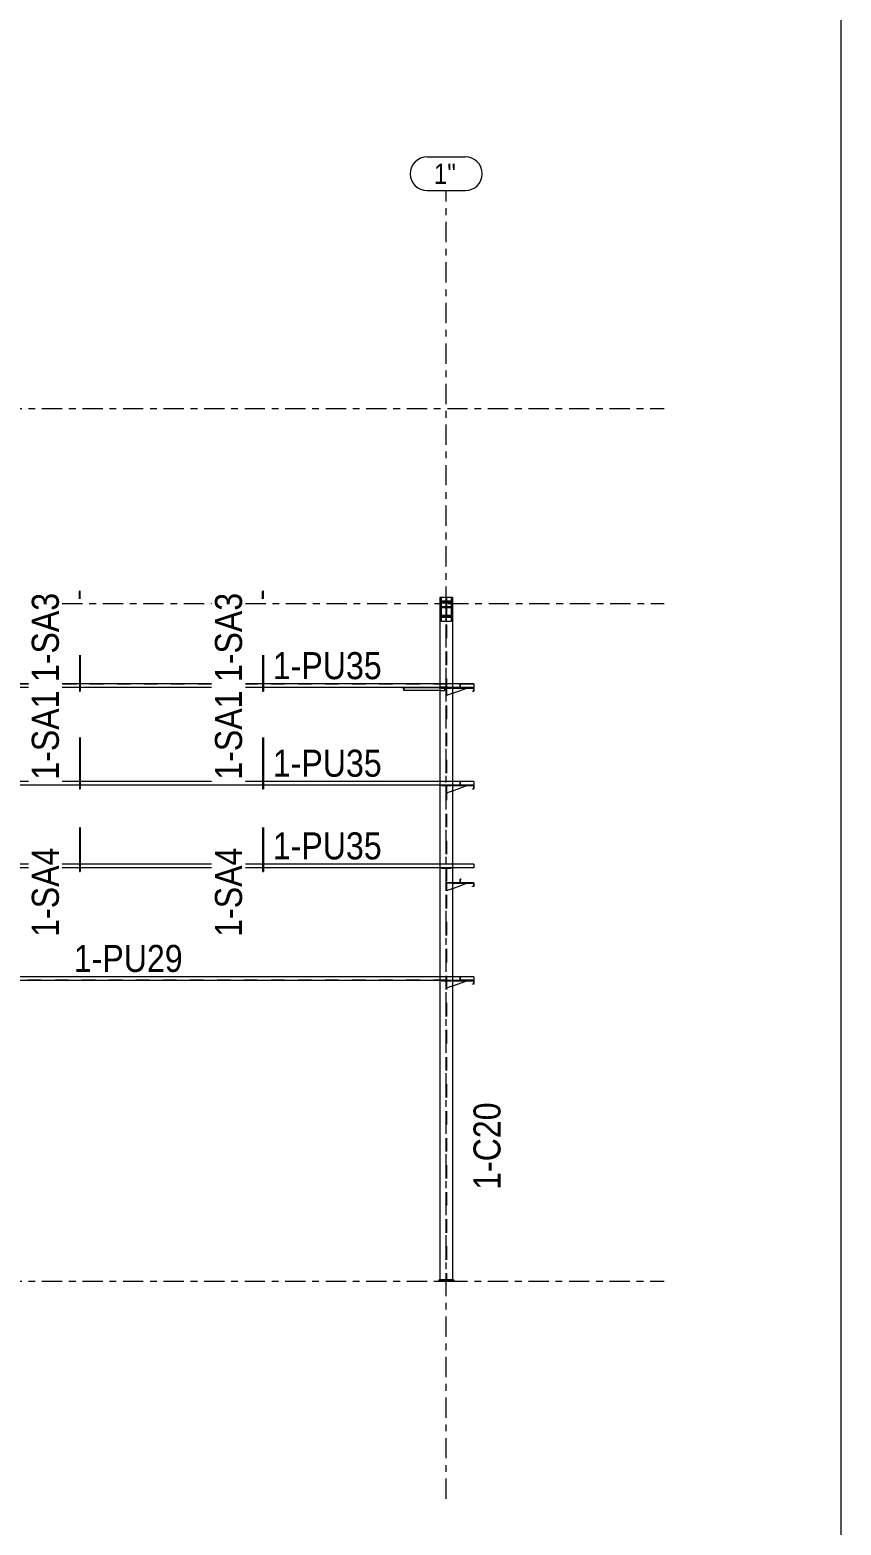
# Model space of a CAD drawing. Header units: millimetres. Extents: x -49 to 1122, y -181 to 639.
# Drawn here: x 1002.2 to 1122.3, y -13.9 to 207.4 of the extents above; entities that cross this region are included whole.
import ezdxf

# ---------------------------------------------------------------- set-up
doc = ezdxf.new("R2010")
doc.units = ezdxf.units.MM
for name, pattern in [('XKITLINE00', [0]), ('XKITLINE02', [4, 2, -2]), ('XKITLINE03', [6, 3, -1, 1, -1])]:
    doc.linetypes.add(name, pattern=pattern)
for name, color, linetype, lineweight in [('DrawingSheet', 5, 'Continuous', 0), ('Part', 2, 'Continuous', 0), ('PartMark', 7, 'Continuous', 0), ('S-grid', 1, 'Continuous', 0)]:
    doc.layers.add(name, color=color, linetype=linetype, lineweight=lineweight)
doc.styles.add('ARIAL', font='ARIAL.TTF')

# ---------------------------------------------------------------- blocks, each defined once
blk = doc.blocks.new('*A1')
at = {"layer": 'Part'}
blk.add_hatch(color=3, dxfattribs=at).paths.add_polyline_path([(1009.61, 124.35), (1009.66, 124.33), (1009.68, 124.29), (1009.66, 124.24), (1009.61, 124.22), (1009.57, 124.24), (1009.55, 124.29), (1009.57, 124.33)], flags=17)
blk = doc.blocks.new('*A3')
at = {"layer": 'Part'}
blk.add_hatch(color=3, dxfattribs=at).paths.add_polyline_path([(1036.72, 124.35), (1036.77, 124.33), (1036.79, 124.29), (1036.77, 124.24), (1036.72, 124.22), (1036.68, 124.24), (1036.66, 124.29), (1036.68, 124.33)], flags=17)
blk = doc.blocks.new('*A4')
at = {"layer": 'Part'}
blk.add_hatch(color=3, dxfattribs=at).paths.add_polyline_path([(1063.28, 122.82), (1063.28, 122.91), (1064.39, 122.91), (1064.39, 122.82), (1063.86, 122.82), (1063.86, 120.77), (1064.39, 120.77), (1064.39, 120.68), (1063.28, 120.68), (1063.28, 120.77), (1063.8, 120.77), (1063.8, 122.82)], flags=17)
blk = doc.blocks.new('*A7')
at = {"layer": 'Part'}
blk.add_hatch(color=3, dxfattribs=at).paths.add_polyline_path([(1065.91, 67.26), (1065.91, 66.74), (1067.91, 66.74), (1067.91, 66.19), (1067.74, 66.19), (1067.74, 66.21), (1067.89, 66.21), (1067.89, 66.72), (1065.89, 66.72), (1065.89, 67.28), (1066.06, 67.28), (1066.06, 67.26)], flags=17)
blk = doc.blocks.new('*A8')
at = {"layer": 'Part'}
blk.add_hatch(color=3, dxfattribs=at).paths.add_polyline_path([(1065.91, 81.7), (1065.91, 81.19), (1067.91, 81.19), (1067.91, 80.63), (1067.74, 80.63), (1067.74, 80.65), (1067.89, 80.65), (1067.89, 81.17), (1065.89, 81.17), (1065.89, 81.72), (1066.06, 81.72), (1066.06, 81.7)], flags=17)
blk = doc.blocks.new('*A9')
at = {"layer": 'Part'}
blk.add_hatch(color=3, dxfattribs=at).paths.add_polyline_path([(1065.91, 96.15), (1065.91, 95.63), (1067.91, 95.63), (1067.91, 95.08), (1067.74, 95.08), (1067.74, 95.1), (1067.89, 95.1), (1067.89, 95.61), (1065.89, 95.61), (1065.89, 96.17), (1066.06, 96.17), (1066.06, 96.15)], flags=17)
blk = doc.blocks.new('*A10')
at = {"layer": 'Part'}
blk.add_hatch(color=3, dxfattribs=at).paths.add_polyline_path([(1065.91, 110.59), (1065.91, 110.08), (1067.91, 110.08), (1067.91, 109.52), (1067.74, 109.52), (1067.74, 109.54), (1067.89, 109.54), (1067.89, 110.06), (1065.89, 110.06), (1065.89, 110.61), (1066.06, 110.61), (1066.06, 110.59)], flags=17)
blk = doc.blocks.new('*A430')
at = {"layer": 'DrawingSheet', "color": 5, "linetype": 'XKITLINE00', "lineweight": 0}
blk.add_line((1122.26, -181.17), (1122.26, 638.83), dxfattribs=at)
blk = doc.blocks.new('*A433')
at = {"layer": 'S-grid', "color": 1, "linetype": 'XKITLINE03', "lineweight": 0}
blk.add_line((-10, 151.39), (1096.06, 151.39), dxfattribs=at)
blk = doc.blocks.new('*A434')
at = {"layer": 'S-grid', "color": 1, "linetype": 'XKITLINE03', "lineweight": 0}
for p, q in [((1007, 122.5), (1029.11, 122.5)), ((1034.11, 122.5), (1096.06, 122.5))]:
    blk.add_line(p, q, dxfattribs=at)
blk = doc.blocks.new('*A435')
at = {"layer": 'S-grid', "color": 1, "linetype": 'XKITLINE03', "lineweight": 0}
blk.add_line((-10, 22.22), (1096.06, 22.22), dxfattribs=at)
blk = doc.blocks.new('*A448')
at = {"layer": 'Part', "color": 2, "linetype": 'XKITLINE00', "lineweight": 0}
for p, q in [((1009.55, 114.84), (1009.55, 110.61)), ((1009.68, 114.84), (1009.68, 110.61)), ((1009.55, 110.06), (1009.55, 109.51)), ((1009.57, 109.52), (1009.55, 109.51)), ((1009.55, 109.51), (1009.57, 109.51)), ((1009.61, 109.52), (1009.57, 109.52)), ((1009.57, 109.51), (1009.61, 109.51)), ((1009.66, 109.52), (1009.61, 109.52)), ((1009.61, 109.51), (1009.66, 109.51)), ((1009.68, 109.51), (1009.66, 109.52)), ((1009.66, 109.51), (1009.68, 109.51)), ((1009.68, 110.06), (1009.68, 109.51))]:
    blk.add_line(p, q, dxfattribs=at)
at = {"layer": 'Part', "color": 7, "linetype": 'XKITLINE02', "lineweight": 0}
for p, q in [((1009.55, 110.61), (1009.55, 110.06)), ((1009.68, 110.61), (1009.68, 110.06))]:
    blk.add_line(p, q, dxfattribs=at)
blk = doc.blocks.new('*A449')
at = {"layer": 'Part', "color": 2, "linetype": 'XKITLINE00', "lineweight": 0}
for p, q in [((1009.57, 124.33), (1009.55, 124.29)), ((1009.55, 123.18), (1009.55, 124.29)), ((1009.55, 124.29), (1009.57, 124.24)), ((1009.61, 124.35), (1009.57, 124.33)), ((1009.57, 124.24), (1009.61, 124.22)), ((1009.66, 124.33), (1009.61, 124.35)), ((1009.61, 124.22), (1009.66, 124.24)), ((1009.68, 124.29), (1009.66, 124.33)), ((1009.66, 124.24), (1009.68, 124.29)), ((1009.68, 123.18), (1009.68, 124.29))]:
    blk.add_line(p, q, dxfattribs=at)
blk = doc.blocks.new('*A451')
at = {"layer": 'Part', "color": 2, "linetype": 'XKITLINE00', "lineweight": 0}
for p, q in [((1036.66, 114.84), (1036.66, 110.61)), ((1036.79, 114.84), (1036.79, 110.61)), ((1036.66, 110.06), (1036.66, 109.51)), ((1036.68, 109.52), (1036.66, 109.51)), ((1036.66, 109.51), (1036.68, 109.51)), ((1036.72, 109.52), (1036.68, 109.52)), ((1036.68, 109.51), (1036.72, 109.51)), ((1036.77, 109.52), (1036.72, 109.52)), ((1036.72, 109.51), (1036.77, 109.51)), ((1036.79, 109.51), (1036.77, 109.52)), ((1036.77, 109.51), (1036.79, 109.51)), ((1036.79, 110.06), (1036.79, 109.51))]:
    blk.add_line(p, q, dxfattribs=at)
at = {"layer": 'Part', "color": 7, "linetype": 'XKITLINE02', "lineweight": 0}
for p, q in [((1036.66, 110.61), (1036.66, 110.06)), ((1036.79, 110.61), (1036.79, 110.06))]:
    blk.add_line(p, q, dxfattribs=at)
blk = doc.blocks.new('*A452')
at = {"layer": 'Part', "color": 2, "linetype": 'XKITLINE00', "lineweight": 0}
for p, q in [((1036.68, 124.33), (1036.66, 124.29)), ((1036.66, 123.18), (1036.66, 124.29)), ((1036.66, 124.29), (1036.68, 124.24)), ((1036.72, 124.35), (1036.68, 124.33)), ((1036.68, 124.24), (1036.72, 124.22)), ((1036.77, 124.33), (1036.72, 124.35)), ((1036.72, 124.22), (1036.77, 124.24)), ((1036.79, 124.29), (1036.77, 124.33)), ((1036.77, 124.24), (1036.79, 124.29)), ((1036.79, 123.18), (1036.79, 124.29))]:
    blk.add_line(p, q, dxfattribs=at)
blk = doc.blocks.new('*A453')
at = {"layer": 'Part', "color": 7, "linetype": 'XKITLINE02', "lineweight": 0}
for p, q in [((1064.56, 110.06), (1063.11, 110.06)), ((1063.11, 110.06), (1063.11, 110)), ((1063.11, 110), (1064.56, 110)), ((1064.56, 110), (1064.56, 110.06))]:
    blk.add_line(p, q, dxfattribs=at)
blk = doc.blocks.new('*A454')
at = {"layer": 'Part', "color": 7, "linetype": 'XKITLINE02', "lineweight": 0}
for p, q in [((1063.81, 110), (1063.86, 110)), ((1063.81, 108.89), (1063.81, 110)), ((1063.81, 110), (1063.86, 110)), ((1063.81, 108.89), (1063.86, 108.89)), ((1063.86, 108.89), (1063.86, 110))]:
    blk.add_line(p, q, dxfattribs=at)
blk = doc.blocks.new('*A455')
at = {"layer": 'Part', "color": 7, "linetype": 'XKITLINE02', "lineweight": 0}
for p, q in [((1064.56, 121.99), (1063.11, 121.99)), ((1063.11, 121.99), (1063.11, 121.94)), ((1063.11, 121.94), (1064.56, 121.94)), ((1064.56, 121.94), (1064.56, 121.99))]:
    blk.add_line(p, q, dxfattribs=at)
blk = doc.blocks.new('*A456')
at = {"layer": 'Part', "color": 7, "linetype": 'XKITLINE02', "lineweight": 0}
for p, q in [((1063.81, 121.94), (1063.86, 121.94)), ((1063.81, 120.83), (1063.81, 121.94)), ((1063.81, 121.94), (1063.86, 121.94)), ((1063.86, 120.83), (1063.86, 121.94)), ((1063.81, 120.83), (1063.86, 120.83))]:
    blk.add_line(p, q, dxfattribs=at)
blk = doc.blocks.new('*A457')
at = {"layer": 'Part', "color": 2, "linetype": 'XKITLINE00', "lineweight": 0}
for p, q in [((1063.11, 119.83), (1063.11, 123.39)), ((1063.8, 123.39), (1063.11, 123.39)), ((1064.56, 123.39), (1063.87, 123.39)), ((1064.56, 123.39), (1064.56, 119.83)), ((1064.56, 119.83), (1063.11, 119.83))]:
    blk.add_line(p, q, dxfattribs=at)
at = {"layer": 'Part', "color": 7, "linetype": 'XKITLINE02', "lineweight": 0}
blk.add_line((1063.87, 123.39), (1063.8, 123.39), dxfattribs=at)
blk = doc.blocks.new('*A458')
at = {"layer": 'Part', "color": 2, "linetype": 'XKITLINE00', "lineweight": 0}
for p, q in [((1063.8, 123.4), (1063.8, 122.91)), ((1063.8, 123.4), (1063.87, 123.4)), ((1063.8, 122.92), (1063.87, 122.92)), ((1063.87, 123.4), (1063.87, 122.91))]:
    blk.add_line(p, q, dxfattribs=at)
at = {"layer": 'Part', "color": 7, "linetype": 'XKITLINE02', "lineweight": 0}
for p, q in [((1063.8, 123.39), (1063.87, 123.39)), ((1063.8, 122.91), (1063.8, 122.74)), ((1063.8, 122.89), (1063.87, 122.89)), ((1063.87, 122.81), (1063.8, 122.81)), ((1063.87, 122.74), (1063.8, 122.74)), ((1063.87, 122.74), (1063.87, 122.91))]:
    blk.add_line(p, q, dxfattribs=at)
blk = doc.blocks.new('*A459')
at = {"layer": 'Part', "color": 2, "linetype": 'XKITLINE00', "lineweight": 0}
for p, q in [((1063.8, 120.57), (1063.8, 119.83)), ((1063.87, 120.57), (1063.8, 120.57)), ((1063.8, 120.48), (1063.87, 120.48)), ((1063.8, 119.86), (1063.87, 119.86)), ((1063.8, 119.83), (1063.87, 119.83)), ((1063.87, 119.83), (1063.87, 120.57))]:
    blk.add_line(p, q, dxfattribs=at)
at = {"layer": 'Part', "color": 7, "linetype": 'XKITLINE02', "lineweight": 0}
for p, q in [((1063.8, 120.5), (1063.87, 120.5)), ((1063.8, 120.32), (1063.87, 120.32))]:
    blk.add_line(p, q, dxfattribs=at)
blk = doc.blocks.new('*A460')
at = {"layer": 'Part', "color": 7, "linetype": 'XKITLINE02', "lineweight": 0}
for p, q in [((1063.79, 122.72), (1062.86, 122.72)), ((1062.86, 122.72), (1062.86, 122.63)), ((1062.86, 122.63), (1063.79, 122.63)), ((1063.63, 122.72), (1063.63, 122.63)), ((1063.79, 122.63), (1063.79, 122.72))]:
    blk.add_line(p, q, dxfattribs=at)
blk = doc.blocks.new('*A461')
at = {"layer": 'Part', "color": 7, "linetype": 'XKITLINE02', "lineweight": 0}
for p, q in [((1063.79, 120.57), (1062.86, 120.57)), ((1062.86, 120.57), (1062.86, 120.48)), ((1062.86, 120.48), (1063.79, 120.48)), ((1063.63, 120.57), (1063.63, 120.48)), ((1063.79, 120.48), (1063.79, 120.57))]:
    blk.add_line(p, q, dxfattribs=at)
blk = doc.blocks.new('*A462')
at = {"layer": 'Part', "color": 7, "linetype": 'XKITLINE02', "lineweight": 0}
for p, q in [((1062.96, 110.11), (1063.79, 110.11)), ((1063.79, 110.11), (1062.96, 110.11)), ((1062.96, 110.11), (1062.96, 110.11)), ((1062.96, 110.11), (1062.96, 110.06)), ((1062.96, 110.06), (1063.79, 110.06)), ((1063.79, 110.06), (1062.96, 110.06)), ((1063.62, 110.06), (1063.62, 110.11)), ((1063.79, 110.11), (1063.79, 110.11)), ((1063.79, 110.06), (1063.79, 110.11))]:
    blk.add_line(p, q, dxfattribs=at)
blk = doc.blocks.new('*A463')
at = {"layer": 'Part', "color": 2, "linetype": 'XKITLINE00', "lineweight": 0}
for p, q in [((1057.26, 110.03), (1057.26, 110.06)), ((1062.86, 110.03), (1057.26, 110.03)), ((1057.53, 109.61), (1057.53, 110.03)), ((1062.86, 109.61), (1057.53, 109.61)), ((1062.86, 110.06), (1057.88, 110.06))]:
    blk.add_line(p, q, dxfattribs=at)
at = {"layer": 'Part', "color": 7, "linetype": 'XKITLINE02', "lineweight": 0}
for p, q in [((1057.88, 110.06), (1057.26, 110.06)), ((1057.53, 110.03), (1057.26, 110.03)), ((1057.54, 109.61), (1057.53, 109.61)), ((1057.54, 110.06), (1057.54, 109.61)), ((1062.86, 110.06), (1063.61, 110.06)), ((1063.61, 110.06), (1062.86, 110.06)), ((1062.86, 110.03), (1063.6, 110.03)), ((1062.86, 109.61), (1063.61, 109.61)), ((1063.33, 110.03), (1063.33, 110.06)), ((1063.6, 110.03), (1063.6, 109.61)), ((1063.61, 109.61), (1063.61, 110.06))]:
    blk.add_line(p, q, dxfattribs=at)
blk = doc.blocks.new('*A464')
at = {"layer": 'Part', "color": 2, "linetype": 'XKITLINE00', "lineweight": 0}
for p, q in [((1063.28, 122.82), (1063.28, 122.91)), ((1063.28, 122.91), (1064.39, 122.91)), ((1063.28, 122.63), (1063.28, 122.82)), ((1063.28, 122.82), (1063.8, 122.82)), ((1063.28, 122.63), (1063.8, 122.63)), ((1063.8, 122.82), (1063.8, 120.77)), ((1063.86, 122.82), (1063.86, 120.77)), ((1063.86, 122.82), (1064.39, 122.82)), ((1063.86, 122.63), (1064.39, 122.63)), ((1064.39, 122.91), (1064.39, 122.82)), ((1064.39, 122.82), (1064.39, 122.63)), ((1063.28, 120.49), (1063.28, 120.77)), ((1063.28, 120.77), (1063.8, 120.77)), ((1064.39, 120.68), (1063.28, 120.68)), ((1063.8, 120.49), (1063.28, 120.49)), ((1063.86, 120.77), (1064.39, 120.77)), ((1064.39, 120.49), (1063.87, 120.49)), ((1064.39, 120.77), (1064.39, 120.68)), ((1064.39, 120.68), (1064.39, 120.49))]:
    blk.add_line(p, q, dxfattribs=at)
at = {"layer": 'Part', "color": 7, "linetype": 'XKITLINE02', "lineweight": 0}
for p, q in [((1063.28, 122.72), (1064.39, 122.72)), ((1063.28, 120.58), (1063.8, 120.58)), ((1063.8, 120.77), (1063.8, 120.58)), ((1063.87, 120.49), (1063.8, 120.49)), ((1063.86, 120.58), (1063.86, 120.77)), ((1064.39, 120.58), (1063.86, 120.58))]:
    blk.add_line(p, q, dxfattribs=at)
blk = doc.blocks.new('*A467')
at = {"layer": 'Part', "color": 2, "linetype": 'XKITLINE00', "lineweight": 0}
for p, q in [((1066.06, 67.28), (1065.89, 67.28)), ((1065.89, 67.28), (1065.89, 66.72)), ((1067.89, 66.72), (1065.89, 66.72)), ((1065.91, 66.74), (1065.91, 67.26)), ((1065.91, 67.26), (1066.06, 67.26)), ((1067.91, 66.74), (1065.91, 66.74)), ((1066.06, 67.26), (1066.06, 67.28)), ((1067.89, 66.21), (1067.89, 66.72)), ((1067.91, 66.74), (1067.91, 66.19)), ((1067.74, 66.19), (1067.74, 66.21)), ((1067.74, 66.21), (1067.89, 66.21)), ((1067.91, 66.19), (1067.74, 66.19))]:
    blk.add_line(p, q, dxfattribs=at)
blk = doc.blocks.new('*A468')
at = {"layer": 'Part', "color": 2, "linetype": 'XKITLINE00', "lineweight": 0}
for p, q in [((1066.06, 81.72), (1065.89, 81.72)), ((1065.89, 81.72), (1065.89, 81.17)), ((1067.89, 81.17), (1065.89, 81.17)), ((1065.91, 81.19), (1065.91, 81.7)), ((1065.91, 81.7), (1066.06, 81.7)), ((1067.91, 81.19), (1065.91, 81.19)), ((1066.06, 81.7), (1066.06, 81.72)), ((1067.74, 80.63), (1067.74, 80.65)), ((1067.74, 80.65), (1067.89, 80.65)), ((1067.91, 80.63), (1067.74, 80.63)), ((1067.89, 80.65), (1067.89, 81.17)), ((1067.91, 81.19), (1067.91, 80.63))]:
    blk.add_line(p, q, dxfattribs=at)
blk = doc.blocks.new('*A469')
at = {"layer": 'Part', "color": 2, "linetype": 'XKITLINE00', "lineweight": 0}
for p, q in [((1066.06, 96.17), (1065.89, 96.17)), ((1065.89, 96.17), (1065.89, 95.61)), ((1067.89, 95.61), (1065.89, 95.61)), ((1065.91, 95.63), (1065.91, 96.15)), ((1065.91, 96.15), (1066.06, 96.15)), ((1067.91, 95.63), (1065.91, 95.63)), ((1066.06, 96.15), (1066.06, 96.17)), ((1067.89, 95.1), (1067.89, 95.61)), ((1067.91, 95.63), (1067.91, 95.08)), ((1067.74, 95.08), (1067.74, 95.1)), ((1067.74, 95.1), (1067.89, 95.1)), ((1067.91, 95.08), (1067.74, 95.08))]:
    blk.add_line(p, q, dxfattribs=at)
blk = doc.blocks.new('*A470')
at = {"layer": 'Part', "color": 7, "linetype": 'XKITLINE02', "lineweight": 0}
for p, q in [((1063.87, 66.72), (1063.87, 66.67)), ((1064.81, 66.72), (1063.87, 66.72)), ((1064.81, 66.67), (1063.87, 66.67)), ((1067.76, 66.72), (1065.89, 66.72))]:
    blk.add_line(p, q, dxfattribs=at)
at = {"layer": 'Part', "color": 2, "linetype": 'XKITLINE00', "lineweight": 0}
for p, q in [((1065.89, 66.72), (1064.81, 66.72)), ((1064.81, 66.67), (1067.76, 66.67)), ((1067.76, 66.67), (1067.76, 66.72))]:
    blk.add_line(p, q, dxfattribs=at)
blk = doc.blocks.new('*A471')
at = {"layer": 'Part', "color": 7, "linetype": 'XKITLINE02', "lineweight": 0}
for p, q in [((1063.87, 66.67), (1063.87, 65.56)), ((1066.89, 66.67), (1063.87, 66.67)), ((1064.81, 65.9), (1063.87, 65.56))]:
    blk.add_line(p, q, dxfattribs=at)
at = {"layer": 'Part', "color": 2, "linetype": 'XKITLINE00', "lineweight": 0}
blk.add_line((1064.81, 65.9), (1066.89, 66.67), dxfattribs=at)
blk = doc.blocks.new('*A472')
at = {"layer": 'Part', "color": 7, "linetype": 'XKITLINE02', "lineweight": 0}
for p, q in [((1063.87, 81.17), (1063.87, 81.11)), ((1064.81, 81.17), (1063.87, 81.17)), ((1064.81, 81.11), (1063.87, 81.11)), ((1067.76, 81.17), (1065.89, 81.17))]:
    blk.add_line(p, q, dxfattribs=at)
at = {"layer": 'Part', "color": 2, "linetype": 'XKITLINE00', "lineweight": 0}
for p, q in [((1065.89, 81.17), (1064.81, 81.17)), ((1064.81, 81.11), (1067.76, 81.11)), ((1067.76, 81.11), (1067.76, 81.17))]:
    blk.add_line(p, q, dxfattribs=at)
blk = doc.blocks.new('*A473')
at = {"layer": 'Part', "color": 7, "linetype": 'XKITLINE02', "lineweight": 0}
for p, q in [((1063.87, 81.11), (1063.87, 80)), ((1066.89, 81.11), (1063.87, 81.11)), ((1064.81, 80.34), (1063.87, 80))]:
    blk.add_line(p, q, dxfattribs=at)
at = {"layer": 'Part', "color": 2, "linetype": 'XKITLINE00', "lineweight": 0}
blk.add_line((1064.81, 80.34), (1066.89, 81.11), dxfattribs=at)
blk = doc.blocks.new('*A474')
at = {"layer": 'Part', "color": 7, "linetype": 'XKITLINE02', "lineweight": 0}
for p, q in [((1063.87, 95.61), (1063.87, 95.56)), ((1064.81, 95.61), (1063.87, 95.61)), ((1064.81, 95.56), (1063.87, 95.56)), ((1067.76, 95.61), (1065.89, 95.61))]:
    blk.add_line(p, q, dxfattribs=at)
at = {"layer": 'Part', "color": 2, "linetype": 'XKITLINE00', "lineweight": 0}
for p, q in [((1065.89, 95.61), (1064.81, 95.61)), ((1064.81, 95.56), (1067.76, 95.56)), ((1067.76, 95.56), (1067.76, 95.61))]:
    blk.add_line(p, q, dxfattribs=at)
blk = doc.blocks.new('*A475')
at = {"layer": 'Part', "color": 7, "linetype": 'XKITLINE02', "lineweight": 0}
for p, q in [((1063.87, 95.56), (1063.87, 94.44)), ((1066.89, 95.56), (1063.87, 95.56)), ((1064.81, 94.79), (1063.87, 94.44))]:
    blk.add_line(p, q, dxfattribs=at)
at = {"layer": 'Part', "color": 2, "linetype": 'XKITLINE00', "lineweight": 0}
blk.add_line((1064.81, 94.79), (1066.89, 95.56), dxfattribs=at)
blk = doc.blocks.new('*A476')
at = {"layer": 'Part', "color": 2, "linetype": 'XKITLINE00', "lineweight": 0}
for p, q in [((1066.06, 110.61), (1065.89, 110.61)), ((1065.89, 110.61), (1065.89, 110.06)), ((1067.89, 110.06), (1065.89, 110.06)), ((1065.91, 110.08), (1065.91, 110.59)), ((1065.91, 110.59), (1066.06, 110.59)), ((1067.91, 110.08), (1065.91, 110.08)), ((1066.06, 110.59), (1066.06, 110.61)), ((1067.74, 109.52), (1067.74, 109.54)), ((1067.74, 109.54), (1067.89, 109.54)), ((1067.91, 109.52), (1067.74, 109.52)), ((1067.89, 109.54), (1067.89, 110.06)), ((1067.91, 110.08), (1067.91, 109.52))]:
    blk.add_line(p, q, dxfattribs=at)
blk = doc.blocks.new('*A477')
at = {"layer": 'Part', "color": 7, "linetype": 'XKITLINE02', "lineweight": 0}
for p, q in [((1063.87, 110), (1063.87, 108.89)), ((1066.89, 110), (1063.87, 110)), ((1064.81, 109.23), (1063.87, 108.89))]:
    blk.add_line(p, q, dxfattribs=at)
at = {"layer": 'Part', "color": 2, "linetype": 'XKITLINE00', "lineweight": 0}
blk.add_line((1064.81, 109.23), (1066.89, 110), dxfattribs=at)
blk = doc.blocks.new('*A478')
at = {"layer": 'Part', "color": 7, "linetype": 'XKITLINE02', "lineweight": 0}
for p, q in [((1063.87, 110.06), (1063.87, 110)), ((1064.81, 110.06), (1063.87, 110.06)), ((1064.81, 110), (1063.87, 110)), ((1067.76, 110.06), (1065.89, 110.06))]:
    blk.add_line(p, q, dxfattribs=at)
at = {"layer": 'Part', "color": 2, "linetype": 'XKITLINE00', "lineweight": 0}
for p, q in [((1065.89, 110.06), (1064.81, 110.06)), ((1064.81, 110), (1067.76, 110)), ((1067.76, 110), (1067.76, 110.06))]:
    blk.add_line(p, q, dxfattribs=at)
blk = doc.blocks.new('*A479')
at = {"layer": 'Part', "color": 7, "linetype": 'XKITLINE02', "lineweight": 0}
for p, q in [((1064.81, 120.57), (1063.87, 120.57)), ((1063.87, 120.57), (1063.87, 120.48)), ((1063.87, 120.48), (1064.81, 120.48)), ((1064.04, 120.57), (1064.04, 120.48)), ((1064.81, 120.48), (1064.81, 120.57))]:
    blk.add_line(p, q, dxfattribs=at)
blk = doc.blocks.new('*A480')
at = {"layer": 'Part', "color": 7, "linetype": 'XKITLINE02', "lineweight": 0}
for p, q in [((1064.81, 122.72), (1063.87, 122.72)), ((1063.87, 122.72), (1063.87, 122.63)), ((1063.87, 122.63), (1064.81, 122.63)), ((1064.04, 122.72), (1064.04, 122.63)), ((1064.81, 122.63), (1064.81, 122.72))]:
    blk.add_line(p, q, dxfattribs=at)
blk = doc.blocks.new('*A803')
at = {"layer": 'Part', "color": 2, "linetype": 'XKITLINE00', "lineweight": 0}
for p, q in [((1009.55, 89.37), (1009.55, 83.94)), ((1009.68, 89.37), (1009.68, 83.94)), ((1009.55, 83.39), (1009.55, 82.85)), ((1009.55, 82.85), (1009.57, 82.84)), ((1009.57, 82.85), (1009.55, 82.85)), ((1009.61, 82.85), (1009.57, 82.85)), ((1009.57, 82.84), (1009.61, 82.84)), ((1009.66, 82.85), (1009.61, 82.85)), ((1009.61, 82.84), (1009.66, 82.84)), ((1009.66, 82.84), (1009.68, 82.85)), ((1009.68, 82.85), (1009.66, 82.85)), ((1009.68, 83.39), (1009.68, 82.85))]:
    blk.add_line(p, q, dxfattribs=at)
at = {"layer": 'Part', "color": 7, "linetype": 'XKITLINE02', "lineweight": 0}
for p, q in [((1009.55, 83.94), (1009.55, 83.39)), ((1009.68, 83.94), (1009.68, 83.39))]:
    blk.add_line(p, q, dxfattribs=at)
blk = doc.blocks.new('*A804')
at = {"layer": 'Part', "color": 2, "linetype": 'XKITLINE00', "lineweight": 0}
for p, q in [((1009.55, 102.68), (1009.55, 96.17)), ((1009.68, 102.68), (1009.68, 96.17)), ((1009.55, 95.61), (1009.55, 95.07)), ((1009.68, 95.61), (1009.68, 95.07)), ((1009.55, 95.07), (1009.57, 95.06)), ((1009.57, 95.07), (1009.55, 95.07)), ((1009.61, 95.07), (1009.57, 95.07)), ((1009.57, 95.06), (1009.61, 95.06)), ((1009.66, 95.07), (1009.61, 95.07)), ((1009.61, 95.06), (1009.66, 95.06)), ((1009.66, 95.06), (1009.68, 95.07)), ((1009.68, 95.07), (1009.66, 95.07))]:
    blk.add_line(p, q, dxfattribs=at)
at = {"layer": 'Part', "color": 7, "linetype": 'XKITLINE02', "lineweight": 0}
for p, q in [((1009.55, 96.17), (1009.55, 95.61)), ((1009.68, 96.17), (1009.68, 95.61))]:
    blk.add_line(p, q, dxfattribs=at)
blk = doc.blocks.new('*A805')
at = {"layer": 'Part', "color": 7, "linetype": 'XKITLINE02', "lineweight": 0}
for p, q in [((1064.56, 66.72), (1063.11, 66.72)), ((1063.11, 66.72), (1063.11, 66.67)), ((1063.11, 66.67), (1064.56, 66.67)), ((1064.56, 66.67), (1064.56, 66.72))]:
    blk.add_line(p, q, dxfattribs=at)
blk = doc.blocks.new('*A806')
at = {"layer": 'Part', "color": 7, "linetype": 'XKITLINE02', "lineweight": 0}
for p, q in [((1063.81, 66.67), (1063.86, 66.67)), ((1063.81, 65.56), (1063.81, 66.67)), ((1063.81, 66.67), (1063.86, 66.67)), ((1063.86, 65.56), (1063.86, 66.67)), ((1063.81, 65.56), (1063.86, 65.56))]:
    blk.add_line(p, q, dxfattribs=at)
blk = doc.blocks.new('*A807')
at = {"layer": 'Part', "color": 7, "linetype": 'XKITLINE02', "lineweight": 0}
for p, q in [((1063.81, 83.33), (1063.86, 83.33)), ((1063.81, 82.22), (1063.81, 83.33)), ((1063.81, 83.33), (1063.86, 83.33)), ((1063.81, 82.22), (1063.86, 82.22)), ((1063.86, 82.22), (1063.86, 83.33))]:
    blk.add_line(p, q, dxfattribs=at)
blk = doc.blocks.new('*A808')
at = {"layer": 'Part', "color": 7, "linetype": 'XKITLINE02', "lineweight": 0}
for p, q in [((1064.56, 83.39), (1063.11, 83.39)), ((1063.11, 83.39), (1063.11, 83.33)), ((1063.11, 83.33), (1064.56, 83.33)), ((1064.56, 83.33), (1064.56, 83.39))]:
    blk.add_line(p, q, dxfattribs=at)
blk = doc.blocks.new('*A809')
at = {"layer": 'Part', "color": 7, "linetype": 'XKITLINE02', "lineweight": 0}
for p, q in [((1064.56, 95.61), (1063.11, 95.61)), ((1063.11, 95.61), (1063.11, 95.56)), ((1063.11, 95.56), (1064.56, 95.56)), ((1064.56, 95.56), (1064.56, 95.61))]:
    blk.add_line(p, q, dxfattribs=at)
blk = doc.blocks.new('*A810')
at = {"layer": 'Part', "color": 7, "linetype": 'XKITLINE02', "lineweight": 0}
for p, q in [((1063.81, 95.56), (1063.86, 95.56)), ((1063.81, 94.44), (1063.81, 95.56)), ((1063.81, 95.56), (1063.86, 95.56)), ((1063.86, 94.44), (1063.86, 95.56)), ((1063.81, 94.44), (1063.86, 94.44))]:
    blk.add_line(p, q, dxfattribs=at)
blk = doc.blocks.new('*A811')
at = {"layer": 'Part', "color": 2, "linetype": 'XKITLINE00', "lineweight": 0}
for p, q in [((1036.66, 89.37), (1036.66, 83.94)), ((1036.79, 89.37), (1036.79, 83.94)), ((1036.66, 83.39), (1036.66, 82.85)), ((1036.66, 82.85), (1036.68, 82.84)), ((1036.68, 82.85), (1036.66, 82.85)), ((1036.72, 82.85), (1036.68, 82.85)), ((1036.68, 82.84), (1036.72, 82.84)), ((1036.77, 82.85), (1036.72, 82.85)), ((1036.72, 82.84), (1036.77, 82.84)), ((1036.77, 82.84), (1036.79, 82.85)), ((1036.79, 82.85), (1036.77, 82.85)), ((1036.79, 83.39), (1036.79, 82.85))]:
    blk.add_line(p, q, dxfattribs=at)
at = {"layer": 'Part', "color": 7, "linetype": 'XKITLINE02', "lineweight": 0}
for p, q in [((1036.66, 83.94), (1036.66, 83.39)), ((1036.79, 83.94), (1036.79, 83.39))]:
    blk.add_line(p, q, dxfattribs=at)
blk = doc.blocks.new('*A812')
at = {"layer": 'Part', "color": 2, "linetype": 'XKITLINE00', "lineweight": 0}
for p, q in [((1036.66, 102.68), (1036.66, 96.17)), ((1036.79, 102.68), (1036.79, 96.17)), ((1036.66, 95.61), (1036.66, 95.07)), ((1036.79, 95.61), (1036.79, 95.07)), ((1036.66, 95.07), (1036.68, 95.06)), ((1036.68, 95.07), (1036.66, 95.07)), ((1036.72, 95.07), (1036.68, 95.07)), ((1036.68, 95.06), (1036.72, 95.06)), ((1036.77, 95.07), (1036.72, 95.07)), ((1036.72, 95.06), (1036.77, 95.06)), ((1036.77, 95.06), (1036.79, 95.07)), ((1036.79, 95.07), (1036.77, 95.07))]:
    blk.add_line(p, q, dxfattribs=at)
at = {"layer": 'Part', "color": 7, "linetype": 'XKITLINE02', "lineweight": 0}
for p, q in [((1036.66, 96.17), (1036.66, 95.61)), ((1036.79, 96.17), (1036.79, 95.61))]:
    blk.add_line(p, q, dxfattribs=at)
blk = doc.blocks.new('*A964')
at = {"layer": 'S-grid', "color": 1, "linetype": 'XKITLINE03', "lineweight": 0}
blk.add_line((1063.83, -10), (1063.83, 183.61), dxfattribs=at)
at = {"layer": 'S-grid', "color": 3, "style": 'ARIAL', "width": 0.85}
blk.add_text('1"', height=3, dxfattribs=at).set_placement((1062.01, 184.61))
blk = doc.blocks.new('*A977')
at = {"layer": 'Part', "color": 2, "linetype": 'XKITLINE00', "lineweight": 0}
for p, q in [((1062.86, 123.39), (1062.86, 22.39)), ((1063.11, 123.39), (1062.86, 123.39)), ((1064.81, 123.39), (1064.56, 123.39)), ((1064.81, 22.39), (1064.81, 123.39))]:
    blk.add_line(p, q, dxfattribs=at)
at = {"layer": 'Part', "color": 7, "linetype": 'XKITLINE02', "lineweight": 0}
for p, q in [((1064.56, 123.39), (1063.11, 123.39)), ((1063.79, 123.39), (1063.79, 22.39)), ((1063.87, 123.39), (1063.87, 22.39)), ((1064.81, 22.39), (1062.86, 22.39))]:
    blk.add_line(p, q, dxfattribs=at)
blk = doc.blocks.new('*A1004')
at = {"layer": 'Part', "color": 7, "linetype": 'XKITLINE02', "lineweight": 0}
for p, q in [((982.72, 66.72), (982.72, 67.28)), ((984.94, 67.28), (982.72, 67.28)), ((1067.91, 67.26), (982.72, 67.26)), ((1067.91, 66.74), (982.72, 66.74)), ((982.72, 66.72), (982.72, 66.72)), ((984.94, 66.72), (982.72, 66.72)), ((1064.81, 67.28), (1062.86, 67.28)), ((1067.91, 66.72), (1062.86, 66.72)), ((1066.06, 67.28), (1065.89, 67.28)), ((1067.91, 66.74), (1067.91, 66.72))]:
    blk.add_line(p, q, dxfattribs=at)
at = {"layer": 'Part', "color": 2, "linetype": 'XKITLINE00', "lineweight": 0}
for p, q in [((1062.86, 67.28), (984.94, 67.28)), ((1062.86, 66.72), (984.94, 66.72)), ((1065.89, 67.28), (1064.81, 67.28)), ((1067.91, 67.28), (1066.06, 67.28)), ((1067.91, 67.28), (1067.91, 66.74))]:
    blk.add_line(p, q, dxfattribs=at)
blk = doc.blocks.new('*A1009')
at = {"layer": 'Part', "color": 2, "linetype": 'XKITLINE00', "lineweight": 0}
for p, q in [((1062.72, 22.39), (1062.72, 22.22)), ((1062.72, 22.39), (1064.94, 22.39)), ((1062.72, 22.22), (1064.94, 22.22)), ((1064.94, 22.39), (1064.94, 22.22))]:
    blk.add_line(p, q, dxfattribs=at)
blk = doc.blocks.new('*A1064')
at = {"layer": 'Part', "color": 2, "linetype": 'XKITLINE00', "lineweight": 0}
for p, q in [((982.72, 83.94), (978.04, 83.94)), ((982.72, 83.39), (979.06, 83.39)), ((1002, 83.94), (984.94, 83.94)), ((1002, 83.39), (984.94, 83.39)), ((1029.11, 83.94), (1007, 83.94)), ((1029.11, 83.39), (1007, 83.39)), ((1062.86, 83.94), (1034.11, 83.94)), ((1062.86, 83.39), (1034.11, 83.39)), ((1067.91, 83.94), (1064.81, 83.94)), ((1067.91, 83.39), (1064.81, 83.39)), ((1067.91, 83.94), (1067.91, 83.39))]:
    blk.add_line(p, q, dxfattribs=at)
at = {"layer": 'Part', "color": 7, "linetype": 'XKITLINE02', "lineweight": 0}
for p, q in [((1002, 83.92), (978.08, 83.92)), ((1002, 83.41), (979.03, 83.41)), ((984.94, 83.94), (982.72, 83.94)), ((984.94, 83.39), (982.72, 83.39)), ((1029.11, 83.92), (1007, 83.92)), ((1029.11, 83.41), (1007, 83.41)), ((1067.91, 83.92), (1034.11, 83.92)), ((1067.91, 83.41), (1034.11, 83.41)), ((1064.81, 83.94), (1062.86, 83.94)), ((1064.81, 83.39), (1062.86, 83.39))]:
    blk.add_line(p, q, dxfattribs=at)
blk = doc.blocks.new('*A1065')
at = {"layer": 'Part', "color": 2, "linetype": 'XKITLINE00', "lineweight": 0}
for p, q in [((977.17, 95.61), (977.17, 96.17)), ((982.72, 96.17), (977.17, 96.17)), ((977.17, 95.61), (977.17, 95.61)), ((982.72, 95.61), (977.17, 95.61)), ((1002, 96.17), (984.94, 96.17)), ((1062.86, 95.61), (984.94, 95.61)), ((1029.11, 96.17), (1007, 96.17)), ((1062.86, 96.17), (1034.11, 96.17)), ((1065.89, 96.17), (1064.81, 96.17)), ((1067.91, 96.17), (1066.06, 96.17)), ((1067.91, 96.17), (1067.91, 95.63))]:
    blk.add_line(p, q, dxfattribs=at)
at = {"layer": 'Part', "color": 7, "linetype": 'XKITLINE02', "lineweight": 0}
for p, q in [((1002, 96.15), (977.17, 96.15)), ((1067.91, 95.63), (977.17, 95.63)), ((984.94, 96.17), (982.72, 96.17)), ((984.94, 95.61), (982.72, 95.61)), ((1029.11, 96.15), (1007, 96.15)), ((1067.91, 96.15), (1034.11, 96.15)), ((1064.81, 96.17), (1062.86, 96.17)), ((1067.91, 95.61), (1062.86, 95.61)), ((1066.06, 96.17), (1065.89, 96.17)), ((1067.91, 95.63), (1067.91, 95.61))]:
    blk.add_line(p, q, dxfattribs=at)
blk = doc.blocks.new('*A1066')
at = {"layer": 'Part', "color": 2, "linetype": 'XKITLINE00', "lineweight": 0}
for p, q in [((977.17, 110.06), (977.17, 110.61)), ((982.72, 110.61), (977.17, 110.61)), ((977.17, 110.06), (977.17, 110.06)), ((977.65, 110.06), (977.17, 110.06)), ((982.72, 110.06), (982.12, 110.06)), ((1002, 110.61), (984.94, 110.61)), ((985.54, 110.06), (984.94, 110.06)), ((1002, 110.06), (990.01, 110.06)), ((1029.11, 110.61), (1007, 110.61)), ((1029.11, 110.06), (1007, 110.06)), ((1062.86, 110.61), (1034.11, 110.61)), ((1057.88, 110.06), (1034.11, 110.06)), ((1065.89, 110.61), (1064.81, 110.61)), ((1067.91, 110.61), (1066.06, 110.61)), ((1067.91, 110.61), (1067.91, 110.08))]:
    blk.add_line(p, q, dxfattribs=at)
at = {"layer": 'Part', "color": 7, "linetype": 'XKITLINE02', "lineweight": 0}
for p, q in [((1002, 110.59), (977.17, 110.59)), ((1002, 110.08), (977.17, 110.08)), ((982.12, 110.06), (977.65, 110.06)), ((984.94, 110.61), (982.72, 110.61)), ((984.94, 110.06), (982.72, 110.06)), ((990.01, 110.06), (985.54, 110.06)), ((1029.11, 110.59), (1007, 110.59)), ((1029.11, 110.08), (1007, 110.08)), ((1067.91, 110.59), (1034.11, 110.59)), ((1067.91, 110.08), (1034.11, 110.08)), ((1067.91, 110.06), (1057.88, 110.06)), ((1064.81, 110.61), (1062.86, 110.61)), ((1066.06, 110.61), (1065.89, 110.61)), ((1067.91, 110.08), (1067.91, 110.06))]:
    blk.add_line(p, q, dxfattribs=at)
blk = doc.blocks.new('*A1067')
at = {"layer": 'S-grid', "color": 1, "linetype": 'XKITLINE00', "lineweight": 0}
for p, q in [((1061.01, 188.61), (1066.66, 188.61)), ((1061.01, 183.61), (1066.66, 183.61))]:
    blk.add_line(p, q, dxfattribs=at)
for centre, start, end in [((1061.01, 186.11), 90, 270), ((1066.66, 186.11), 270, 90)]:
    blk.add_arc(centre, 2.5, start, end, dxfattribs=at)
blk = doc.blocks.new('*A2640')
at = {"layer": 'PartMark', "color": 3, "style": 'ARIAL', "width": 0.85}
blk.add_text('1-SA3', height=4, rotation=90.0002, dxfattribs=at).set_placement((1006.5, 110.88))
blk = doc.blocks.new('*A2641')
at = {"layer": 'PartMark', "color": 3, "style": 'ARIAL', "width": 0.85}
blk.add_text('1-SA3', height=4, rotation=90.0002, dxfattribs=at).set_placement((1033.61, 110.88))
blk = doc.blocks.new('*A2660')
at = {"layer": 'PartMark', "color": 3, "style": 'ARIAL', "width": 0.85}
blk.add_text('1-PU35', height=4, dxfattribs=at).set_placement((1038.17, 84.64))
blk = doc.blocks.new('*A2662')
at = {"layer": 'PartMark', "color": 3, "style": 'ARIAL', "width": 0.85}
blk.add_text('1-PU35', height=4, dxfattribs=at).set_placement((1038.17, 96.87))
blk = doc.blocks.new('*A2663')
at = {"layer": 'PartMark', "color": 3, "style": 'ARIAL', "width": 0.85}
blk.add_text('1-PU35', height=4, dxfattribs=at).set_placement((1038.17, 111.31))
blk = doc.blocks.new('*A2664')
at = {"layer": 'PartMark', "color": 3, "style": 'ARIAL', "width": 0.85}
blk.add_text('1-C20', height=4, rotation=90.0002, dxfattribs=at).set_placement((1071.86, 35.73))
blk = doc.blocks.new('*A2666')
at = {"layer": 'PartMark', "color": 3, "style": 'ARIAL', "width": 0.85}
blk.add_text('1-PU29', height=4, dxfattribs=at).set_placement((1008.72, 67.98))
blk = doc.blocks.new('*A2667')
at = {"layer": 'PartMark', "color": 3, "style": 'ARIAL', "width": 0.85}
blk.add_text('1-SA4', height=4, rotation=90.0002, dxfattribs=at).set_placement((1006.5, 73.18))
blk = doc.blocks.new('*A2668')
at = {"layer": 'PartMark', "color": 3, "style": 'ARIAL', "width": 0.85}
blk.add_text('1-SA1', height=4, rotation=90.0002, dxfattribs=at).set_placement((1006.5, 96.43))
blk = doc.blocks.new('*A2669')
at = {"layer": 'PartMark', "color": 3, "style": 'ARIAL', "width": 0.85}
blk.add_text('1-SA4', height=4, rotation=90.0002, dxfattribs=at).set_placement((1033.61, 73.18))
blk = doc.blocks.new('*A2670')
at = {"layer": 'PartMark', "color": 3, "style": 'ARIAL', "width": 0.85}
blk.add_text('1-SA1', height=4, rotation=90.0002, dxfattribs=at).set_placement((1033.61, 96.43))

msp = doc.modelspace()

# ---------------------------------------------------------------- block references
at = {"lineweight": 0}
for name in ['*A430', '*A1067', '*A964', '*A433', '*A434', '*A1', '*A449', '*A3', '*A452', '*A2640', '*A2641', '*A977', '*A460', '*A457', '*A455', '*A4', '*A464', '*A458', '*A456', '*A480', '*A461', '*A459', '*A479', '*A2663', '*A448', '*A451', '*A1066', '*A2668', '*A2670', '*A463', '*A462', '*A453', '*A454', '*A478', '*A477', '*A10', '*A476', '*A804', '*A812', '*A2662', '*A1065', '*A809', '*A810', '*A474', '*A475', '*A9', '*A469', '*A803', '*A811', '*A2660', '*A2667', '*A2669', '*A1064', '*A808', '*A807', '*A472', '*A473', '*A8', '*A468', '*A2666', '*A1004', '*A805', '*A806', '*A470', '*A471', '*A7', '*A467', '*A2664', '*A435', '*A1009']:
    msp.add_blockref(name, (0, 0), dxfattribs=at)

doc.saveas('drawing.dxf')
